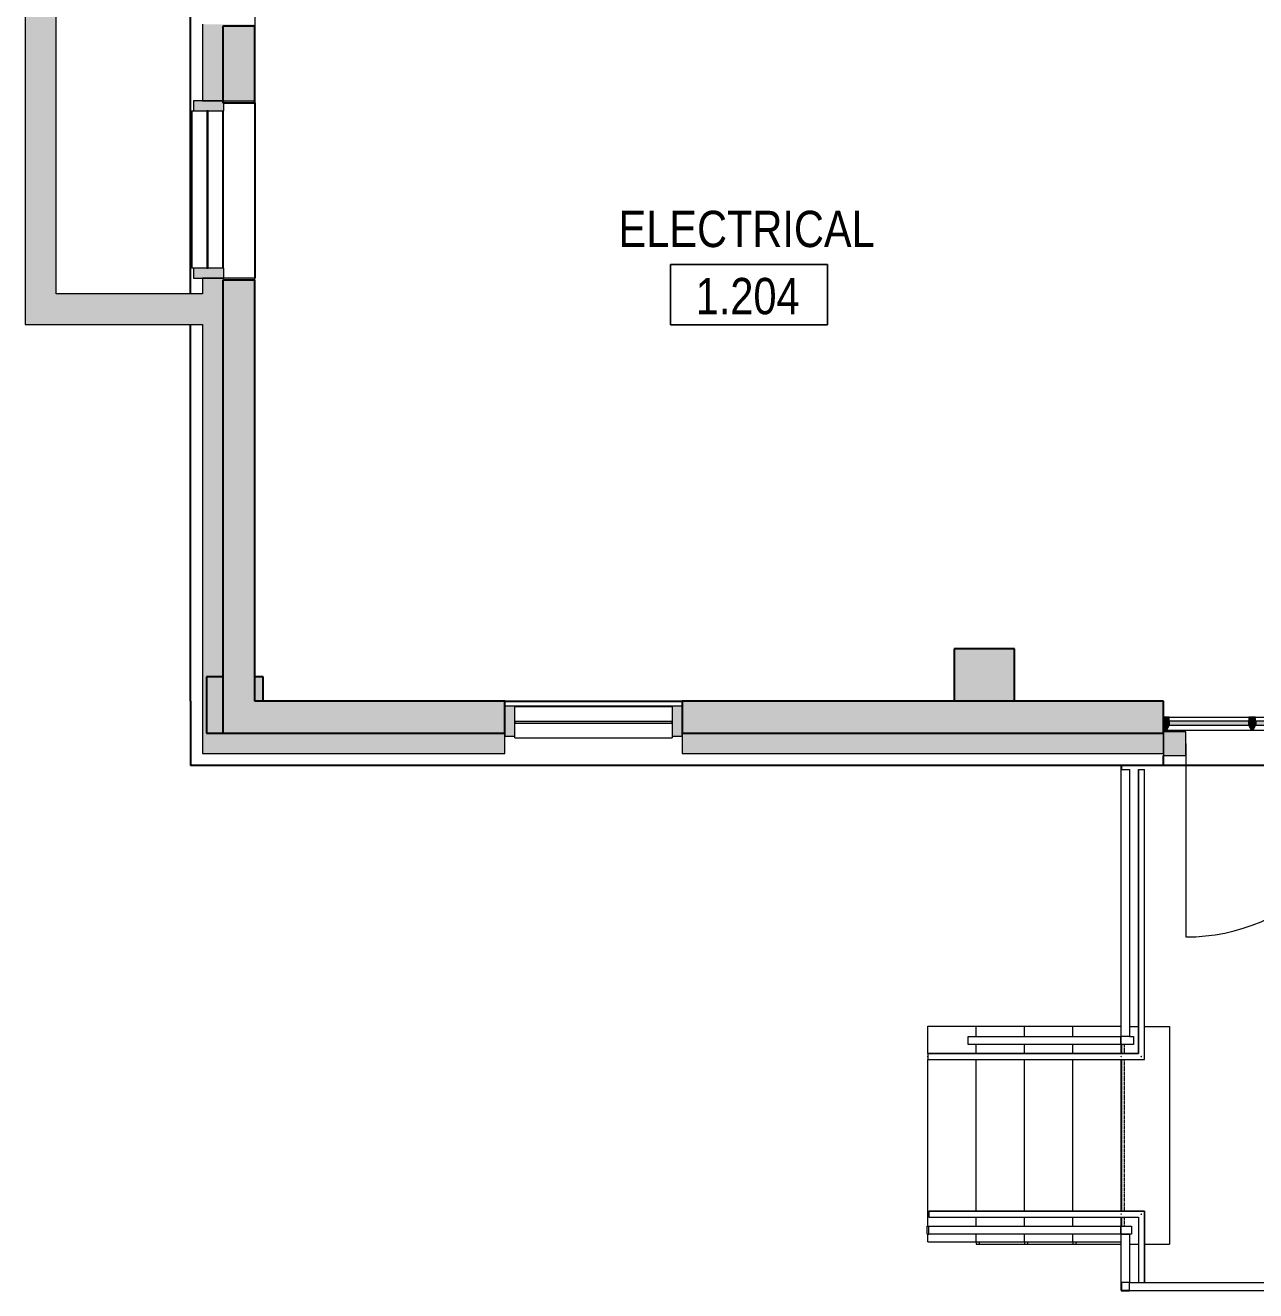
# Model space of a CAD drawing. Header units: inches. Extents: x -3640 to -1418, y -3630 to 137.
# Drawn here: x -3634.4 to -3329.1, y -3583 to -3268.9 of the extents above; entities that cross this region are included whole.
import ezdxf

# ---------------------------------------------------------------- set-up
doc = ezdxf.new("R2010")
doc.units = ezdxf.units.IN
doc.header["$MEASUREMENT"] = 0
doc.linetypes.add('Overhead 1_16_', pattern=[0.101562, 0.0625, -0.039062])
for name, color, linetype, lineweight in [('A-AREA-IDEN', 2, 'Continuous', 9), ('A-DOOR', 31, 'Continuous', 13), ('A-FLOR', 192, 'Continuous', 13), ('A-FLOR-HRAL', 11, 'Continuous', 13), ('A-GLAZ-CURT', 52, 'Continuous', 13), ('A-GLAZ-CWMG', 51, 'Continuous', 13), ('A-WALL', 113, 'Continuous', 13), ('A-WALL-PATT', 111, 'Continuous', 13), ('L-SITE-WALL', 31, 'Continuous', 13), ('S-COLS', 52, 'Continuous', 13), ('S-STRS', 31, 'Continuous', 13)]:
    doc.layers.add(name, color=color, linetype=linetype, lineweight=lineweight)
doc.styles.add('Arial Narrow', font='ARIALN.TTF', dxfattribs={"height": 9})

# ---------------------------------------------------------------- blocks, each defined once
blk = doc.blocks.new('15830016-STRUCT_MARTINEZ-MOORE_CENTRAL_v2018_rvt-1-DIMENSION PLAN - LEVEL 1 _567_ - 2__ - CAD')
at = {"layer": 'A-WALL-PATT', "lineweight": 20}
h = blk.add_hatch(color=10, dxfattribs=at)
h.paths.add_polyline_path([(-3585.4, -3436.64), (-3577.4, -3436.64), (-3577.4, -3332.14), (-3585.4, -3332.14), (-3585.4, -3430.64)], flags=0)
h.paths.add_polyline_path([(-3577.4, -3288.14), (-3577.4, -3269.14), (-3585.4, -3269.14), (-3585.4, -3288.14)], flags=0)
h.paths.add_polyline_path([(-3577.4, -3225.14), (-3577.4, -3189.14), (-3579.74, -3189.14), (-3579.74, -3189.51), (-3582.4, -3189.51), (-3582.4, -3189.14), (-3585.4, -3189.14), (-3585.4, -3225.14)], flags=0)
h.paths.add_polyline_path([(-3577.4, -3145.14), (-3577.4, -3126.14), (-3585.4, -3126.14), (-3585.4, -3145.14)], flags=0)
h.paths.add_polyline_path([(-3579.74, -3082.14), (-3577.4, -3082.14), (-3577.4, -3046.14), (-3585.4, -3046.14), (-3585.4, -3081.64), (-3579.74, -3081.64)], flags=0)
h.paths.add_polyline_path([(-3585.4, -3002.14), (-3577.4, -3002.14), (-3577.4, -2983.14), (-3585.4, -2983.14)], flags=0)
h.paths.add_polyline_path([(-3577.4, -2939.14), (-3577.4, -2826.64), (-3585.4, -2826.64), (-3585.4, -2939.14)], flags=0)
h = blk.add_hatch(color=10, dxfattribs=at)
h.paths.add_polyline_path([(-3471.4, -3444.64), (-3351.9, -3444.64), (-3351.9, -3436.64), (-3471.4, -3436.64)], flags=0)
h.paths.add_polyline_path([(-3515.4, -3444.64), (-3515.4, -3436.64), (-3585.4, -3436.64), (-3585.4, -3444.64)], flags=0)
h.paths.add_polyline_path([(-3244.9, -3444.64), (-3155.9, -3444.64), (-3155.9, -3436.64), (-3244.9, -3436.64)], flags=0)
h.paths.add_polyline_path([(-3048.9, -3444.64), (-2959.9, -3444.64), (-2959.9, -3436.64), (-3048.9, -3436.64)], flags=0)
h.paths.add_polyline_path([(-2223.68, -3444.64), (-2175.9, -3444.64), (-2175.9, -3436.64), (-2264.9, -3436.64), (-2264.9, -3444.64)], flags=0)
h.paths.add_polyline_path([(-2852.9, -3444.64), (-2763.9, -3444.64), (-2763.9, -3436.64), (-2852.9, -3436.64)], flags=0)
h.paths.add_polyline_path([(-2308.9, -3444.64), (-2308.9, -3436.64), (-2327.9, -3436.64), (-2327.9, -3444.64)], flags=0)
h.paths.add_polyline_path([(-2896.9, -3444.64), (-2896.9, -3436.64), (-2915.9, -3436.64), (-2915.9, -3444.64)], flags=0)
h.paths.add_polyline_path([(-2371.9, -3444.64), (-2371.9, -3436.64), (-2460.9, -3436.64), (-2460.9, -3444.64), (-2376.44, -3444.64)], flags=0)
h.paths.add_polyline_path([(-2504.9, -3444.64), (-2504.9, -3436.64), (-2523.9, -3436.64), (-2523.9, -3444.64)], flags=0)
h.paths.add_polyline_path([(-2719.9, -3444.64), (-2700.9, -3444.64), (-2700.9, -3436.64), (-2719.9, -3436.64)], flags=0)
h.paths.add_polyline_path([(-2567.9, -3444.64), (-2567.9, -3436.64), (-2656.9, -3436.64), (-2656.9, -3444.64)], flags=0)
h.paths.add_polyline_path([(-2068.9, -3444.64), (-2024.09, -3444.64), (-2024.09, -3436.64), (-2068.9, -3436.64)], flags=0)
h.paths.add_polyline_path([(-2131.9, -3444.64), (-2112.9, -3444.64), (-2112.9, -3436.64), (-2131.9, -3436.64)], flags=0)
at = {"layer": 'S-COLS', "lineweight": 5}
blk.add_hatch(color=50, dxfattribs=at).paths.add_polyline_path([(-3388.9, -3436.64), (-3388.9, -3423.64), (-3403.9, -3423.64), (-3403.9, -3436.64)], flags=0)
h = blk.add_hatch(color=50, dxfattribs=at)
h.paths.add_polyline_path([(-3589.4, -3444.64), (-3585.4, -3444.64), (-3585.4, -3430.64), (-3589.4, -3430.64)], flags=0)
h.paths.add_polyline_path([(-3577.4, -3436.64), (-3575.4, -3436.64), (-3575.4, -3430.64), (-3577.4, -3430.64)], flags=0)
at = {"layer": 'A-FLOR', "color": 253, "lineweight": 25}
for p, q in [((-3362.4, -3452.64), (-3362.4, -3453.64)), ((-3244.9, -3452.64), (-3351.9, -3452.64)), ((-3362.4, -3521.9), (-3362.4, -3524.15)), ((-3362.4, -3525.65), (-3362.4, -3563.26)), ((-3362.4, -3564.76), (-3362.4, -3567.01)), ((-3362.4, -3581.02), (-3362.4, -3582.96)), ((-3362.4, -3582.96), (-3360.4, -3582.96))]:
    blk.add_line(p, q, dxfattribs=at)
at = {"layer": 'A-WALL', "color": 253, "lineweight": 25}
for p, q in [((-3593.4, -3335.52), (-3593.4, -3211.14)), ((-3577.4, -3288.14), (-3577.4, -3331.64)), ((-3593.4, -3436.64), (-3593.4, -3343.14)), ((-3593.4, -3436.64), (-3593.4, -3452.64)), ((-3515.4, -3436.64), (-3471.4, -3436.64)), ((-3351.9, -3452.64), (-3351.9, -3450.14)), ((-3351.9, -3452.64), (-3593.4, -3452.64))]:
    blk.add_line(p, q, dxfattribs=at)
at = {"layer": 'L-SITE-WALL', "color": 253, "lineweight": 25}
for p, q in [((-3585.4, -3269.14), (-3585.4, -3288.14)), ((-3577.4, -3269.14), (-3585.4, -3269.14)), ((-3577.4, -3288.14), (-3577.4, -3269.14)), ((-3585.4, -3288.14), (-3577.4, -3288.14)), ((-3585.4, -3332.14), (-3585.4, -3430.64)), ((-3577.4, -3332.14), (-3585.4, -3332.14)), ((-3577.4, -3430.64), (-3577.4, -3332.14)), ((-3585.4, -3430.64), (-3585.4, -3436.64)), ((-3577.4, -3436.64), (-3577.4, -3430.64)), ((-3585.4, -3436.64), (-3585.4, -3444.64)), ((-3575.4, -3436.64), (-3577.4, -3436.64)), ((-3515.4, -3436.64), (-3575.4, -3436.64)), ((-3515.4, -3444.64), (-3515.4, -3436.64)), ((-3403.9, -3436.64), (-3471.4, -3436.64)), ((-3471.4, -3436.64), (-3471.4, -3444.64)), ((-3388.9, -3436.64), (-3403.9, -3436.64)), ((-3351.9, -3436.64), (-3388.9, -3436.64)), ((-3351.9, -3444.64), (-3351.9, -3436.64)), ((-3585.4, -3444.64), (-3515.4, -3444.64)), ((-3471.4, -3444.64), (-3351.9, -3444.64))]:
    blk.add_line(p, q, dxfattribs=at)
at = {"layer": 'S-COLS', "color": 253, "lineweight": 25}
for p, q in [((-3388.9, -3423.64), (-3403.9, -3423.64)), ((-3403.9, -3423.64), (-3403.9, -3436.64)), ((-3388.9, -3436.64), (-3388.9, -3423.64)), ((-3585.4, -3430.64), (-3589.4, -3430.64)), ((-3589.4, -3430.64), (-3589.4, -3444.64)), ((-3575.4, -3430.64), (-3577.4, -3430.64)), ((-3575.4, -3436.64), (-3575.4, -3430.64)), ((-3589.4, -3444.64), (-3585.4, -3444.64))]:
    blk.add_line(p, q, dxfattribs=at)
at = {"layer": 'S-COLS', "color": 9}
for p, q in [((-3585.4, -3436.64), (-3585.4, -3430.64)), ((-3577.4, -3430.64), (-3577.4, -3436.64)), ((-3585.4, -3444.64), (-3585.4, -3436.64)), ((-3577.4, -3436.64), (-3575.4, -3436.64)), ((-3403.9, -3436.64), (-3388.9, -3436.64))]:
    blk.add_line(p, q, dxfattribs=at)
at = {"layer": 'S-STRS', "color": 9}
for p, q in [((-3410.4, -3524.15), (-3410.4, -3517.39)), ((-3410.4, -3517.39), (-3362.4, -3517.39)), ((-3398.4, -3519.9), (-3398.4, -3517.39)), ((-3386.4, -3519.9), (-3386.4, -3517.39)), ((-3374.4, -3519.9), (-3374.4, -3517.39)), ((-3398.4, -3524.15), (-3398.4, -3521.9)), ((-3386.4, -3524.15), (-3386.4, -3521.9)), ((-3374.4, -3524.15), (-3374.4, -3521.9)), ((-3362.4, -3524.15), (-3362.4, -3521.9)), ((-3410.4, -3567.01), (-3410.4, -3525.65)), ((-3398.4, -3563.26), (-3398.4, -3525.65)), ((-3386.4, -3563.26), (-3386.4, -3525.65)), ((-3374.4, -3563.26), (-3374.4, -3525.65)), ((-3362.4, -3563.26), (-3362.4, -3525.65)), ((-3398.4, -3567.01), (-3398.4, -3564.76)), ((-3386.4, -3567.01), (-3386.4, -3564.76)), ((-3374.4, -3567.01), (-3374.4, -3564.76)), ((-3362.4, -3567.01), (-3362.4, -3564.76)), ((-3410.4, -3570.9), (-3410.4, -3569.01)), ((-3410.4, -3570.9), (-3362.4, -3570.9)), ((-3398.4, -3570.9), (-3398.4, -3569.01)), ((-3386.4, -3570.9), (-3386.4, -3569.01)), ((-3374.4, -3570.9), (-3374.4, -3569.01))]:
    blk.add_line(p, q, dxfattribs=at)
blk = doc.blocks.new('Door-J2_1-Curtain_Wall-_only works in CW_-BSALS - Door-J2_1-BSALS-383119-DIMENSION PLAN - LEVEL 1 _567_ - 2__ - CAD')
at = {"layer": 'A-DOOR', "lineweight": 20}
for p, q in [((-48, 0), (-48, 48)), ((48, 0), (48, 48))]:
    blk.add_line(p, q, dxfattribs=at)
at = {"layer": 'A-DOOR', "lineweight": 9}
for centre, start, end in [((-48, 0), 360, 90), ((48, 0), 90, 180)]:
    blk.add_arc(centre, 48, start, end, dxfattribs=at)
blk = doc.blocks.new('Rectangular Mullion - 5 1_2 x 6 interior mullion 2-383122-DIMENSION PLAN - LEVEL 1 _567_ - 2__ - CAD')
at = {"layer": 'A-GLAZ-CWMG', "lineweight": 9}
blk.add_hatch(color=90, dxfattribs=at).paths.add_polyline_path([(-5.5, -2.9375), (-5.5, 2.9375), (0, 2.9375), (0, -2.9375)], flags=0)
at = {"layer": 'A-GLAZ-CWMG', "lineweight": 20}
for p, q in [((-5.5, 2.9375), (0, 2.9375)), ((-5.5, -2.9375), (-5.5, 2.9375)), ((0, 2.9375), (0, -2.9375)), ((0, -2.9375), (-5.5, -2.9375))]:
    blk.add_line(p, q, dxfattribs=at)
blk = doc.blocks.new('System Panel - Winco Glass-384060-DIMENSION PLAN - LEVEL 1 _567_ - 2__ - CAD')
at = {"layer": 'A-GLAZ-CURT', "lineweight": 9}
blk.add_hatch(color=90, dxfattribs=at).paths.add_polyline_path([(-9.890625, -1), (9.890625, -1), (9.890625, 0), (-9.890625, 0)], flags=0)
at = {"layer": 'A-GLAZ-CURT', "lineweight": 20}
for p, q in [((9.890625, 0), (-9.890625, 0)), ((-9.890625, 0), (-9.890625, -1)), ((9.890625, -1), (9.890625, 0)), ((-9.890625, -1), (9.890625, -1))]:
    blk.add_line(p, q, dxfattribs=at)
blk = doc.blocks.new('Rectangular Mullion - Winco Accent Full_Left-384062-DIMENSION PLAN - LEVEL 1 _567_ - 2__ - CAD')
at = {"layer": 'A-GLAZ-CWMG', "lineweight": 9}
blk.add_hatch(color=90, dxfattribs=at).paths.add_polyline_path([(-1.38, 2), (0, 2), (0, -1.25), (-0.79, -1.25), (-1.38, 0)], flags=0)
at = {"layer": 'A-GLAZ-CWMG', "lineweight": 20}
for p, q in [((-1.38, 0), (-1.38, 2)), ((-1.38, 2), (0, 2)), ((-0.79, -1.25), (-1.38, 0)), ((0, 2), (0, -1.25)), ((0, -1.25), (-0.79, -1.25))]:
    blk.add_line(p, q, dxfattribs=at)
blk = doc.blocks.new('Rectangular Mullion - Winco Accent Full_Right-V15-DIMENSION PLAN - LEVEL 1 _567_ - 2__ - CAD')
at = {"layer": 'A-GLAZ-CWMG', "lineweight": 9}
for p, q in [((-3587.65, -3023.9), (-3587.65, -3044.85)), ((-3584.4, -3024.48), (-3584.4, -3044.27))]:
    blk.add_line(p, q, dxfattribs=at)
blk = doc.blocks.new('Rectangular Mullion - Winco Accent Full_Right-V16-DIMENSION PLAN - LEVEL 1 _567_ - 2__ - CAD')
at = {"layer": 'A-GLAZ-CWMG', "lineweight": 9}
for p, q in [((-3587.65, -3002.43), (-3587.65, -3023.38)), ((-3584.4, -3003.02), (-3584.4, -3022.8))]:
    blk.add_line(p, q, dxfattribs=at)
blk = doc.blocks.new('Rectangular Mullion - Winco Accent Full-384067-DIMENSION PLAN - LEVEL 1 _567_ - 2__ - CAD')
at = {"layer": 'A-GLAZ-CWMG', "lineweight": 9}
blk.add_hatch(color=90, dxfattribs=at).paths.add_polyline_path([(-0.26, -1.25), (-0.84, 0), (-0.84, 2), (0.84, 2), (0.84, 0), (0.26, -1.25)], flags=0)
at = {"layer": 'A-GLAZ-CWMG', "lineweight": 20}
for p, q in [((-0.84, 2), (0.84, 2)), ((-0.84, 0), (-0.84, 2)), ((-0.26, -1.25), (-0.84, 0)), ((0.84, 0), (0.26, -1.25)), ((0.84, 2), (0.84, 0)), ((0.26, -1.25), (-0.26, -1.25))]:
    blk.add_line(p, q, dxfattribs=at)
blk = doc.blocks.new('Lover Panel_Mech - Lover Panel_Mech-384074-DIMENSION PLAN - LEVEL 1 _567_ - 2__ - CAD')
at = {"layer": 'A-GLAZ-CURT', "lineweight": 9}
blk.add_hatch(color=90, dxfattribs=at).paths.add_polyline_path([(-19.5, -0.52), (-19.5, -0.92), (19.5, -0.92), (19.5, -0.52)], flags=0)
for p, q in [((19.5, 3.15), (-19.5, 3.15)), ((-19.5, 2.75), (-19.5, 3.15)), ((19.5, 3.15), (19.5, 2.75)), ((-19.5, -4.53), (19.5, -4.53)), ((-19.5, -4.72), (19.5, -4.72))]:
    blk.add_line(p, q, dxfattribs=at)
at = {"layer": 'A-GLAZ-CURT', "lineweight": 20}
for p, q in [((19.5, -0.52), (-19.5, -0.52)), ((-19.5, -0.52), (-19.5, -0.92)), ((-19.5, -0.92), (19.5, -0.92)), ((19.5, -0.92), (19.5, -0.52))]:
    blk.add_line(p, q, dxfattribs=at)
blk = doc.blocks.new('Rectangular Mullion - 2_5_ x 7_5_ Rectangular-384133-DIMENSION PLAN - LEVEL 1 _567_ - 2__ - CAD')
at = {"layer": 'A-GLAZ-CWMG', "lineweight": 9}
blk.add_hatch(color=90, dxfattribs=at).paths.add_polyline_path([(0, -2.75), (0, 4.75), (-2.5, 4.75), (-2.5, -2.75)], flags=0)
at = {"layer": 'A-GLAZ-CWMG', "lineweight": 20}
for p, q in [((0, 4.75), (-2.5, 4.75)), ((-2.5, 4.75), (-2.5, -2.75)), ((0, -2.75), (0, 4.75)), ((-2.5, -2.75), (0, -2.75))]:
    blk.add_line(p, q, dxfattribs=at)
blk = doc.blocks.new('Rectangular Mullion - 2_5_ x 7_5_ Rectangular-384134-DIMENSION PLAN - LEVEL 1 _567_ - 2__ - CAD')
at = {"layer": 'A-GLAZ-CWMG', "lineweight": 9}
blk.add_hatch(color=90, dxfattribs=at).paths.add_polyline_path([(-2.5, -2.75), (-2.5, 4.75), (0, 4.75), (0, -2.75)], flags=0)
at = {"layer": 'A-GLAZ-CWMG', "lineweight": 20}
for p, q in [((-2.5, 4.75), (0, 4.75)), ((-2.5, -2.75), (-2.5, 4.75)), ((0, 4.75), (0, -2.75)), ((0, -2.75), (-2.5, -2.75))]:
    blk.add_line(p, q, dxfattribs=at)
blk = doc.blocks.new('Rectangular Mullion - 1_ H Guardrail Cap _mesh_-387229-DIMENSION PLAN - LEVEL 1 _567_ - 2__ - CAD')
at = {"layer": 'A-GLAZ-CWMG', "lineweight": 9}
for p, q in [((-3360.4, -3583.02), (-3360.4, -3581.02)), ((-3360.4, -3581.02), (-3192.4, -3581.02)), ((-3192.4, -3581.02), (-3192.4, -3583.02)), ((-3192.4, -3583.02), (-3360.4, -3583.02))]:
    blk.add_line(p, q, dxfattribs=at)
blk = doc.blocks.new('Rectangular Mullion - 1_ H Guardrail Cap _mesh_-387233-DIMENSION PLAN - LEVEL 1 _567_ - 2__ - CAD')
at = {"layer": 'A-GLAZ-CWMG', "lineweight": 9}
for p, q in [((-3362.4, -3453.64), (-3360.4, -3453.64)), ((-3362.4, -3519.9), (-3362.4, -3453.64)), ((-3360.4, -3453.64), (-3360.4, -3519.9)), ((-3360.4, -3519.9), (-3362.4, -3519.9))]:
    blk.add_line(p, q, dxfattribs=at)
blk = doc.blocks.new('Rectangular Mullion - 1_ H Guardrail Cap _mesh_-387236-DIMENSION PLAN - LEVEL 1 _567_ - 2__ - CAD')
at = {"layer": 'A-GLAZ-CWMG', "lineweight": 9}
for p, q in [((-3362.4, -3569.01), (-3360.4, -3569.01)), ((-3362.4, -3581.02), (-3362.4, -3569.01)), ((-3360.4, -3569.01), (-3360.4, -3581.02)), ((-3360.4, -3581.02), (-3362.4, -3581.02))]:
    blk.add_line(p, q, dxfattribs=at)
blk = doc.blocks.new('Rectangular Mullion - 1_ H Guardrail Cap _mesh_-387238-DIMENSION PLAN - LEVEL 1 _567_ - 2__ - CAD')
at = {"layer": 'A-GLAZ-CWMG', "lineweight": 9}
for p, q in [((-3400.37, -3521.9), (-3400.37, -3519.9)), ((-3400.37, -3519.9), (-3362.54, -3519.9)), ((-3362.54, -3521.9), (-3362.54, -3519.9)), ((-3362.54, -3521.9), (-3400.37, -3521.9))]:
    blk.add_line(p, q, dxfattribs=at)
blk = doc.blocks.new('Rectangular Mullion - 1_ H Guardrail Cap _mesh_-387241-DIMENSION PLAN - LEVEL 1 _567_ - 2__ - CAD')
at = {"layer": 'A-GLAZ-CWMG', "lineweight": 9}
for p, q in [((-3410.15, -3569.01), (-3410.15, -3567.01)), ((-3410.15, -3567.01), (-3362.49, -3567.01)), ((-3362.49, -3569.01), (-3362.49, -3567.01)), ((-3362.49, -3569.01), (-3410.15, -3569.01))]:
    blk.add_line(p, q, dxfattribs=at)
blk = doc.blocks.new('Rectangular Mullion - 1_ H Guardrail Cap _mesh_-387242-DIMENSION PLAN - LEVEL 1 _567_ - 2__ - CAD')
at = {"layer": 'A-GLAZ-CWMG', "lineweight": 9}
for p, q in [((-3410.59, -3569.01), (-3410.59, -3567.01)), ((-3410.59, -3567.01), (-3410.15, -3567.01)), ((-3410.59, -3569.01), (-3410.15, -3569.01))]:
    blk.add_line(p, q, dxfattribs=at)
blk = doc.blocks.new('Handrail Type - Handrail_Internal_-551327-DIMENSION PLAN - LEVEL 1 _567_ - 2__ - CAD')
at = {"layer": 'A-FLOR-HRAL', "lineweight": 9}
for p, q in [((-3397.81, -3563.26), (-3410.14, -3563.26)), ((-3410.14, -3564.76), (-3397.81, -3564.76)), ((-3362.22, -3563.26), (-3397.81, -3563.26)), ((-3397.81, -3564.76), (-3362.22, -3564.76)), ((-3356.65, -3563.26), (-3362.22, -3563.26)), ((-3362.22, -3564.76), (-3358.15, -3564.76)), ((-3358.15, -3564.76), (-3358.15, -3581.02)), ((-3356.65, -3581.02), (-3356.65, -3563.26))]:
    blk.add_line(p, q, dxfattribs=at)
at = {"layer": 'A-FLOR-HRAL', "lineweight": 9, "flags": 128}
blk.add_lwpolyline([(-3410.14, -3564.09), (-3410.14, -3564.01), (-3410.14, -3563.93)], dxfattribs=at)
at = {"layer": 'A-FLOR-HRAL', "lineweight": 9}
blk.add_open_spline([(-3362.39, -3564.09), (-3362.4, -3564.06), (-3362.4, -3564.01), (-3362.4, -3563.95), (-3362.39, -3563.93)], degree=3, dxfattribs=at)
blk.add_open_spline([(-3357.49, -3564.1), (-3357.47, -3564.08), (-3357.44, -3564.05), (-3357.4, -3564.01), (-3357.35, -3563.96), (-3357.32, -3563.93), (-3357.3, -3563.92)], degree=3, knots=[0.46086968, 0.46086968, 0.46086968, 0.46086968, 0.47916667, 0.5, 0.52083333, 0.53913032, 0.53913032, 0.53913032, 0.53913032], dxfattribs=at)
blk = doc.blocks.new('Handrail Type - Handrail_Internal_-V24-DIMENSION PLAN - LEVEL 1 _567_ - 2__ - CAD')
at = {"layer": 'A-FLOR-HRAL', "lineweight": 9}
for p, q in [((-3410.14, -3563.26), (-3410.14, -3564.76)), ((-3410.14, -3563.26), (-3398.14, -3563.26)), ((-3410.14, -3564.76), (-3398.14, -3564.76)), ((-3398.14, -3563.26), (-3362.4, -3563.26)), ((-3398.14, -3564.76), (-3362.4, -3564.76)), ((-3362.4, -3563.26), (-3356.65, -3563.26)), ((-3362.4, -3564.76), (-3358.15, -3564.76)), ((-3358.15, -3564.76), (-3358.15, -3581.02)), ((-3356.65, -3563.26), (-3356.65, -3581.02))]:
    blk.add_line(p, q, dxfattribs=at)
blk = doc.blocks.new('Handrail Type - Handrail_Internal_-551348-DIMENSION PLAN - LEVEL 1 _567_ - 2__ - CAD')
at = {"layer": 'A-FLOR-HRAL', "lineweight": 9}
for p, q in [((-3358.15, -3453.64), (-3358.15, -3524.15)), ((-3357.49, -3453.64), (-3357.3, -3453.64)), ((-3356.65, -3525.65), (-3356.65, -3453.64)), ((-3398.06, -3524.15), (-3410.4, -3524.15)), ((-3362.22, -3524.15), (-3398.06, -3524.15)), ((-3358.15, -3524.15), (-3362.22, -3524.15)), ((-3410.4, -3525.65), (-3398.06, -3525.65)), ((-3398.06, -3525.65), (-3362.22, -3525.65)), ((-3362.22, -3525.65), (-3356.65, -3525.65))]:
    blk.add_line(p, q, dxfattribs=at)
at = {"layer": 'A-FLOR-HRAL', "lineweight": 9, "flags": 128}
blk.add_lwpolyline([(-3410.4, -3524.98), (-3410.4, -3524.9), (-3410.4, -3524.81)], dxfattribs=at)
at = {"layer": 'A-FLOR-HRAL', "lineweight": 9}
blk.add_open_spline([(-3362.39, -3524.98), (-3362.4, -3524.95), (-3362.4, -3524.9), (-3362.4, -3524.84), (-3362.39, -3524.81)], degree=3, dxfattribs=at)
blk.add_open_spline([(-3357.3, -3524.99), (-3357.32, -3524.97), (-3357.35, -3524.94), (-3357.4, -3524.9), (-3357.44, -3524.85), (-3357.47, -3524.82), (-3357.49, -3524.8)], degree=3, knots=[0.46086968, 0.46086968, 0.46086968, 0.46086968, 0.47916667, 0.5, 0.52083333, 0.53913032, 0.53913032, 0.53913032, 0.53913032], dxfattribs=at)
blk = doc.blocks.new('Handrail Type - Handrail_Internal_-V25-DIMENSION PLAN - LEVEL 1 _567_ - 2__ - CAD')
at = {"layer": 'A-FLOR-HRAL', "lineweight": 9}
for p, q in [((-3358.15, -3453.64), (-3356.65, -3453.64)), ((-3358.15, -3524.15), (-3358.15, -3453.64)), ((-3356.65, -3525.65), (-3356.65, -3453.64)), ((-3410.4, -3524.15), (-3410.4, -3525.65)), ((-3410.4, -3524.15), (-3398.4, -3524.15)), ((-3398.4, -3524.15), (-3362.4, -3524.15)), ((-3362.4, -3524.15), (-3358.15, -3524.15)), ((-3410.4, -3525.65), (-3398.4, -3525.65)), ((-3398.4, -3525.65), (-3362.4, -3525.65)), ((-3362.4, -3525.65), (-3356.65, -3525.65))]:
    blk.add_line(p, q, dxfattribs=at)
blk = doc.blocks.new('Rectangular Mullion - 1_ H Guardrail Cap _mesh_-387342-DIMENSION PLAN - LEVEL 1 _567_ - 2__ - CAD')
at = {"layer": 'A-GLAZ-CWMG', "lineweight": 9}
for p, q in [((-3362.54, -3519.9), (-3362.4, -3519.9)), ((-3362.54, -3519.9), (-3362.54, -3521.9)), ((-3360.4, -3519.9), (-3359.4, -3519.9)), ((-3359.4, -3519.9), (-3359.4, -3521.9)), ((-3359.4, -3521.9), (-3362.54, -3521.9))]:
    blk.add_line(p, q, dxfattribs=at)
blk = doc.blocks.new('Rectangular Mullion - 1_ H Guardrail Cap _mesh_-387344-DIMENSION PLAN - LEVEL 1 _567_ - 2__ - CAD')
at = {"layer": 'A-GLAZ-CWMG', "lineweight": 9}
for p, q in [((-3362.49, -3567.01), (-3359.9, -3567.01)), ((-3362.49, -3567.01), (-3362.49, -3569.01)), ((-3359.9, -3567.01), (-3359.9, -3569.01)), ((-3359.9, -3569.01), (-3362.49, -3569.01))]:
    blk.add_line(p, q, dxfattribs=at)
blk = doc.blocks.new('Room Tag- BSALS - Room Tag-28050-DIMENSION PLAN - LEVEL 1 _567_ - 2__ - CAD')
at = {"layer": 'A-AREA-IDEN'}
for p, q in [((-0.203125, -0.171875), (-0.203125, -0.015625)), ((-0.203125, -0.015625), (0.203125, -0.015625)), ((0.203125, -0.015625), (-0.203125, -0.015625)), ((-0.203125, -0.015625), (-0.203125, -0.171875)), ((0.203125, -0.015625), (0.203125, -0.171875)), ((0.203125, -0.171875), (0.203125, -0.015625)), ((0.203125, -0.171875), (-0.203125, -0.171875)), ((-0.203125, -0.171875), (0.203125, -0.171875))]:
    blk.add_line(p, q, dxfattribs=at)

msp = doc.modelspace()

# ---------------------------------------------------------------- hatches: boundary and pattern name
at = {"layer": 'A-WALL-PATT', "lineweight": 20}
msp.add_hatch(color=10, dxfattribs=at).paths.add_polyline_path([(-3634.4, -3343.14), (-3626.77, -3343.14), (-3626.77, -2935.77), (-3634.4, -2935.77), (-3634.4, -3300.07)], flags=0)

# ---------------------------------------------------------------- linework, layer by layer
at = {"layer": 'A-WALL', "lineweight": 20}
for p, q in [((-3634.4, -2928.14), (-3634.4, -3343.14)), ((-3626.77, -3335.52), (-3626.77, -3211.14))]:
    msp.add_line(p, q, dxfattribs=at)

# ---------------------------------------------------------------- block references
at = {"lineweight": 5}
msp.add_blockref('15830016-STRUCT_MARTINEZ-MOORE_CENTRAL_v2018_rvt-1-DIMENSION PLAN - LEVEL 1 _567_ - 2__ - CAD', (0, 0), dxfattribs=at)

# ---------------------------------------------------------------- next in the draw order: hatches: boundary and pattern name
at = {"layer": 'A-WALL-PATT', "lineweight": 20}
h = msp.add_hatch(color=10, dxfattribs=at)
h.paths.add_polyline_path([(-3590.4, -3449.64), (-3577.4, -3449.64), (-3577.4, -3331.64), (-3590.4, -3331.64), (-3590.4, -3429.56)], flags=0)
h.paths.add_polyline_path([(-3590.4, -3287.64), (-3577.4, -3287.64), (-3577.4, -3268.64), (-3590.4, -3268.64)], flags=0)
h.paths.add_polyline_path([(-3590.4, -3224.14), (-3577.4, -3224.14), (-3577.4, -3188.64), (-3579.74, -3188.64), (-3579.74, -3189.51), (-3582.4, -3189.51), (-3582.4, -3188.64), (-3588.4, -3188.64), (-3588.4, -3189.51), (-3590.4, -3189.51), (-3590.4, -3211.14)], flags=0)
h.paths.add_polyline_path([(-3579.74, -3144.64), (-3577.4, -3144.64), (-3577.4, -3125.64), (-3590.4, -3125.64), (-3590.4, -3144.64)], flags=0)
h.paths.add_polyline_path([(-3577.4, -3081.14), (-3577.4, -3045.64), (-3590.4, -3045.64), (-3590.4, -3081.14)], flags=0)
h.paths.add_polyline_path([(-3577.4, -3001.64), (-3577.4, -2982.64), (-3590.4, -2982.64), (-3590.4, -3001.64)], flags=0)
h.paths.add_polyline_path([(-3590.4, -2938.64), (-3577.4, -2938.64), (-3577.4, -2821.64), (-3590.4, -2821.64), (-3590.4, -2911.62)], flags=0)
msp.add_hatch(color=10, dxfattribs=at).paths.add_polyline_path([(-3590.4, -3343.14), (-3590.4, -3335.52), (-3626.77, -3335.52), (-3626.77, -3343.14), (-3598.56, -3343.14)], flags=0)
h = msp.add_hatch(color=10, dxfattribs=at)
h.paths.add_polyline_path([(-3471.4, -3449.64), (-3351.9, -3449.64), (-3351.9, -3436.64), (-3471.4, -3436.64)], flags=0)
h.paths.add_polyline_path([(-2253.4, -3449.64), (-2253.4, -3436.64), (-2264.9, -3436.64), (-2264.9, -3449.64)], flags=0)
h.paths.add_polyline_path([(-3515.4, -3449.64), (-3515.4, -3436.64), (-3577.4, -3436.64), (-3577.4, -3449.64)], flags=0)
h.paths.add_polyline_path([(-2327.9, -3449.64), (-2308.9, -3449.64), (-2308.9, -3436.64), (-2327.9, -3436.64)], flags=0)
h.paths.add_polyline_path([(-2376.44, -3449.64), (-2371.9, -3449.64), (-2371.9, -3436.64), (-2460.9, -3436.64), (-2460.9, -3449.64)], flags=0)
h.paths.add_polyline_path([(-3244.9, -3449.64), (-3155.9, -3449.64), (-3155.9, -3436.64), (-3244.9, -3436.64)], flags=0)
h.paths.add_polyline_path([(-2523.9, -3449.64), (-2504.9, -3449.64), (-2504.9, -3436.64), (-2523.9, -3436.64)], flags=0)
h.paths.add_polyline_path([(-2656.9, -3449.64), (-2567.9, -3449.64), (-2567.9, -3436.64), (-2656.9, -3436.64)], flags=0)
h.paths.add_polyline_path([(-3048.9, -3449.64), (-2959.9, -3449.64), (-2959.9, -3436.64), (-3048.9, -3436.64)], flags=0)
h.paths.add_polyline_path([(-2852.9, -3449.64), (-2763.9, -3449.64), (-2763.9, -3436.64), (-2852.9, -3436.64)], flags=0)
h.paths.add_polyline_path([(-2719.9, -3449.64), (-2700.9, -3449.64), (-2700.9, -3436.64), (-2719.9, -3436.64)], flags=0)
h.paths.add_polyline_path([(-2896.9, -3449.64), (-2896.9, -3436.64), (-2915.9, -3436.64), (-2915.9, -3449.64)], flags=0)

# ---------------------------------------------------------------- next in the draw order: linework, layer by layer
at = {"layer": 'A-WALL', "lineweight": 20}
for p, q in [((-3577.4, -3225.14), (-3577.4, -3287.64)), ((-3590.4, -3268.64), (-3590.4, -3287.64)), ((-3590.4, -3287.64), (-3577.4, -3287.64)), ((-3577.4, -3436.64), (-3577.4, -3288.14)), ((-3577.4, -3331.64), (-3590.4, -3331.64)), ((-3590.4, -3331.64), (-3590.4, -3335.52)), ((-3590.4, -3335.52), (-3626.77, -3335.52)), ((-3634.4, -3343.14), (-3590.4, -3343.14)), ((-3590.4, -3343.14), (-3590.4, -3449.64)), ((-3515.4, -3436.64), (-3577.4, -3436.64)), ((-3515.4, -3449.64), (-3515.4, -3436.64)), ((-3351.9, -3436.64), (-3471.4, -3436.64)), ((-3471.4, -3436.64), (-3471.4, -3449.64)), ((-3351.9, -3449.64), (-3351.9, -3436.64)), ((-3590.4, -3449.64), (-3515.4, -3449.64)), ((-3471.4, -3449.64), (-3351.9, -3449.64))]:
    msp.add_line(p, q, dxfattribs=at)
at = {"layer": 'S-STRS', "lineweight": 9}
for p, q in [((-3360.4, -3517.45), (-3358.15, -3517.45)), ((-3356.65, -3517.45), (-3350.4, -3517.45)), ((-3350.4, -3517.45), (-3350.4, -3571.45)), ((-3362.4, -3521.9), (-3362.4, -3524.15)), ((-3362.4, -3525.65), (-3362.4, -3563.26)), ((-3362.4, -3564.76), (-3362.4, -3567.01)), ((-3398.4, -3570.9), (-3398.4, -3571.45)), ((-3398.4, -3571.45), (-3386.4, -3571.45)), ((-3386.4, -3570.9), (-3386.4, -3571.45)), ((-3386.4, -3571.45), (-3374.4, -3571.45)), ((-3374.4, -3570.9), (-3374.4, -3571.45)), ((-3374.4, -3571.45), (-3362.4, -3571.45)), ((-3360.4, -3571.45), (-3358.15, -3571.45)), ((-3356.65, -3571.45), (-3350.4, -3571.45))]:
    msp.add_line(p, q, dxfattribs=at)
at = {"layer": 'S-STRS', "linetype": 'Overhead 1_16_', "lineweight": 9}
for p, q in [((-3361.65, -3521.9), (-3361.65, -3524.15)), ((-3361.65, -3525.65), (-3361.65, -3563.26)), ((-3361.65, -3564.76), (-3361.65, -3567.01)), ((-3397.65, -3570.9), (-3397.65, -3571.45)), ((-3385.65, -3570.9), (-3385.65, -3571.45)), ((-3373.65, -3570.9), (-3373.65, -3571.45))]:
    msp.add_line(p, q, dxfattribs=at)

# ---------------------------------------------------------------- next in the draw order: block references
at = {"layer": 'A-AREA-IDEN', "xscale": 95.99999999999994, "yscale": 95.99999999999994, "zscale": 95.99999999999994}
msp.add_blockref('Room Tag- BSALS - Room Tag-28050-DIMENSION PLAN - LEVEL 1 _567_ - 2__ - CAD', (-3454.81, -3326.75), dxfattribs=at)
at = {"layer": 'A-DOOR', "lineweight": 20, "rotation": 180}
msp.add_blockref('Door-J2_1-Curtain_Wall-_only works in CW_-BSALS - Door-J2_1-BSALS-383119-DIMENSION PLAN - LEVEL 1 _567_ - 2__ - CAD', (-3298.4, -3447.2), dxfattribs=at)
at = {"layer": 'A-FLOR-HRAL', "lineweight": 9}
for name in ['Handrail Type - Handrail_Internal_-551348-DIMENSION PLAN - LEVEL 1 _567_ - 2__ - CAD', 'Handrail Type - Handrail_Internal_-V25-DIMENSION PLAN - LEVEL 1 _567_ - 2__ - CAD', 'Handrail Type - Handrail_Internal_-551327-DIMENSION PLAN - LEVEL 1 _567_ - 2__ - CAD', 'Handrail Type - Handrail_Internal_-V24-DIMENSION PLAN - LEVEL 1 _567_ - 2__ - CAD']:
    msp.add_blockref(name, (0, 0), dxfattribs=at)
at = {"layer": 'A-GLAZ-CURT', "lineweight": 9}
for name, p, rotation in [('Lover Panel_Mech - Lover Panel_Mech-384074-DIMENSION PLAN - LEVEL 1 _567_ - 2__ - CAD', (-3589.9, -3309.64), 89.99999999999915), ('Lover Panel_Mech - Lover Panel_Mech-384074-DIMENSION PLAN - LEVEL 1 _567_ - 2__ - CAD', (-3493.4, -3442.64), 180), ('System Panel - Winco Glass-384060-DIMENSION PLAN - LEVEL 1 _567_ - 2__ - CAD', (-3340.63, -3442.64), 180), ('System Panel - Winco Glass-384060-DIMENSION PLAN - LEVEL 1 _567_ - 2__ - CAD', (-3319.16, -3442.64), 180)]:
    msp.add_blockref(name, p, dxfattribs=dict(at, rotation=rotation))
at = {"layer": 'A-GLAZ-CWMG', "lineweight": 9, "extrusion": (0, 0, -1), "rotation": 90.00000000000084}
msp.add_blockref('Rectangular Mullion - 2_5_ x 7_5_ Rectangular-384134-DIMENSION PLAN - LEVEL 1 _567_ - 2__ - CAD', (3589.9, -3287.64), dxfattribs=at)
at = {"layer": 'A-GLAZ-CWMG', "lineweight": 9}
for name, p, rotation in [('Rectangular Mullion - 2_5_ x 7_5_ Rectangular-384133-DIMENSION PLAN - LEVEL 1 _567_ - 2__ - CAD', (-3589.9, -3331.64), 269.9999999999992), ('Rectangular Mullion - Winco Accent Full_Right-V16-DIMENSION PLAN - LEVEL 1 _567_ - 2__ - CAD', (-6353.54, 143.75), 90.00000000000178), ('Rectangular Mullion - Winco Accent Full_Right-V15-DIMENSION PLAN - LEVEL 1 _567_ - 2__ - CAD', (-6353.54, 143.75), 90)]:
    msp.add_blockref(name, p, dxfattribs=dict(at, rotation=rotation))
at = {"layer": 'A-GLAZ-CWMG', "lineweight": 9, "extrusion": (0, 0, -1)}
for name, p in [('Rectangular Mullion - 2_5_ x 7_5_ Rectangular-384134-DIMENSION PLAN - LEVEL 1 _567_ - 2__ - CAD', (3515.4, -3442.64)), ('Rectangular Mullion - Winco Accent Full_Left-384062-DIMENSION PLAN - LEVEL 1 _567_ - 2__ - CAD', (3351.9, -3442.64)), ('Rectangular Mullion - Winco Accent Full-384067-DIMENSION PLAN - LEVEL 1 _567_ - 2__ - CAD', (3329.9, -3442.64)), ('Rectangular Mullion - 5 1_2 x 6 interior mullion 2-383122-DIMENSION PLAN - LEVEL 1 _567_ - 2__ - CAD', (3351.9, -3447.2))]:
    msp.add_blockref(name, p, dxfattribs=at)
at = {"layer": 'A-GLAZ-CWMG', "lineweight": 9}
for name, p in [('Rectangular Mullion - 2_5_ x 7_5_ Rectangular-384133-DIMENSION PLAN - LEVEL 1 _567_ - 2__ - CAD', (-3471.4, -3442.64)), ('Rectangular Mullion - 1_ H Guardrail Cap _mesh_-387233-DIMENSION PLAN - LEVEL 1 _567_ - 2__ - CAD', (0, 0)), ('Rectangular Mullion - 1_ H Guardrail Cap _mesh_-387238-DIMENSION PLAN - LEVEL 1 _567_ - 2__ - CAD', (0, 0)), ('Rectangular Mullion - 1_ H Guardrail Cap _mesh_-387342-DIMENSION PLAN - LEVEL 1 _567_ - 2__ - CAD', (0, 0)), ('Rectangular Mullion - 1_ H Guardrail Cap _mesh_-387242-DIMENSION PLAN - LEVEL 1 _567_ - 2__ - CAD', (0, 0)), ('Rectangular Mullion - 1_ H Guardrail Cap _mesh_-387241-DIMENSION PLAN - LEVEL 1 _567_ - 2__ - CAD', (0, 0)), ('Rectangular Mullion - 1_ H Guardrail Cap _mesh_-387344-DIMENSION PLAN - LEVEL 1 _567_ - 2__ - CAD', (0, 0)), ('Rectangular Mullion - 1_ H Guardrail Cap _mesh_-387236-DIMENSION PLAN - LEVEL 1 _567_ - 2__ - CAD', (0, 0)), ('Rectangular Mullion - 1_ H Guardrail Cap _mesh_-387229-DIMENSION PLAN - LEVEL 1 _567_ - 2__ - CAD', (0, 0))]:
    msp.add_blockref(name, p, dxfattribs=at)

# ---------------------------------------------------------------- next in the draw order: texts
at = {"layer": 'A-AREA-IDEN', "char_height": 9, "attachment_point": 1, "style": 'Arial Narrow'}
for s, insert, width in [('ELECTRICAL', (-3487.17, -3314.94), 78.174), ('1.204', (-3468.03, -3331.61), 31.512)]:
    msp.add_mtext(s, dxfattribs=dict(at, insert=insert, width=width))

doc.saveas('drawing.dxf')
